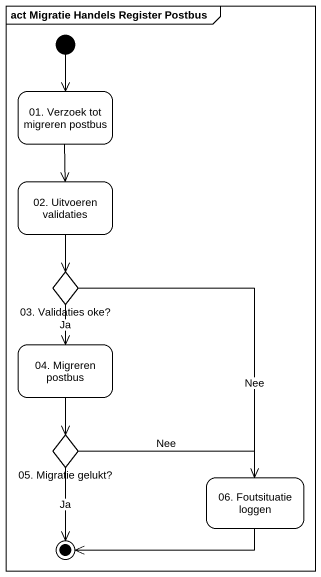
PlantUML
@startuml
mainframe act Migratie Handels Register Postbus
hide empty description
state "01. Verzoek tot migreren postbus" as s01_Verzoek_tot_migreren
state "02. Uitvoeren validaties" as s02_Uitvoeren_validaties
state "03. Validaties oke?" as c03_Validaties_oke <<choice>>
state "04. Migreren postbus" as s04_Migreren_postbus
state "05. Migratie gelukt?" as c05_Migratie_gelukt <<choice>>
state "06. Foutsituatie loggen" as s06_Foutsituatie_loggen
[*] --> s01_Verzoek_tot_migreren
s01_Verzoek_tot_migreren --> s02_Uitvoeren_validaties
s02_Uitvoeren_validaties --> c03_Validaties_oke
c03_Validaties_oke --> s04_Migreren_postbus : Ja
c03_Validaties_oke --> s06_Foutsituatie_loggen : Nee
s04_Migreren_postbus --> c05_Migratie_gelukt
c05_Migratie_gelukt -right-> s06_Foutsituatie_loggen : Nee
c05_Migratie_gelukt --> [*] : Ja
s06_Foutsituatie_loggen -left-> [*]
@enduml
